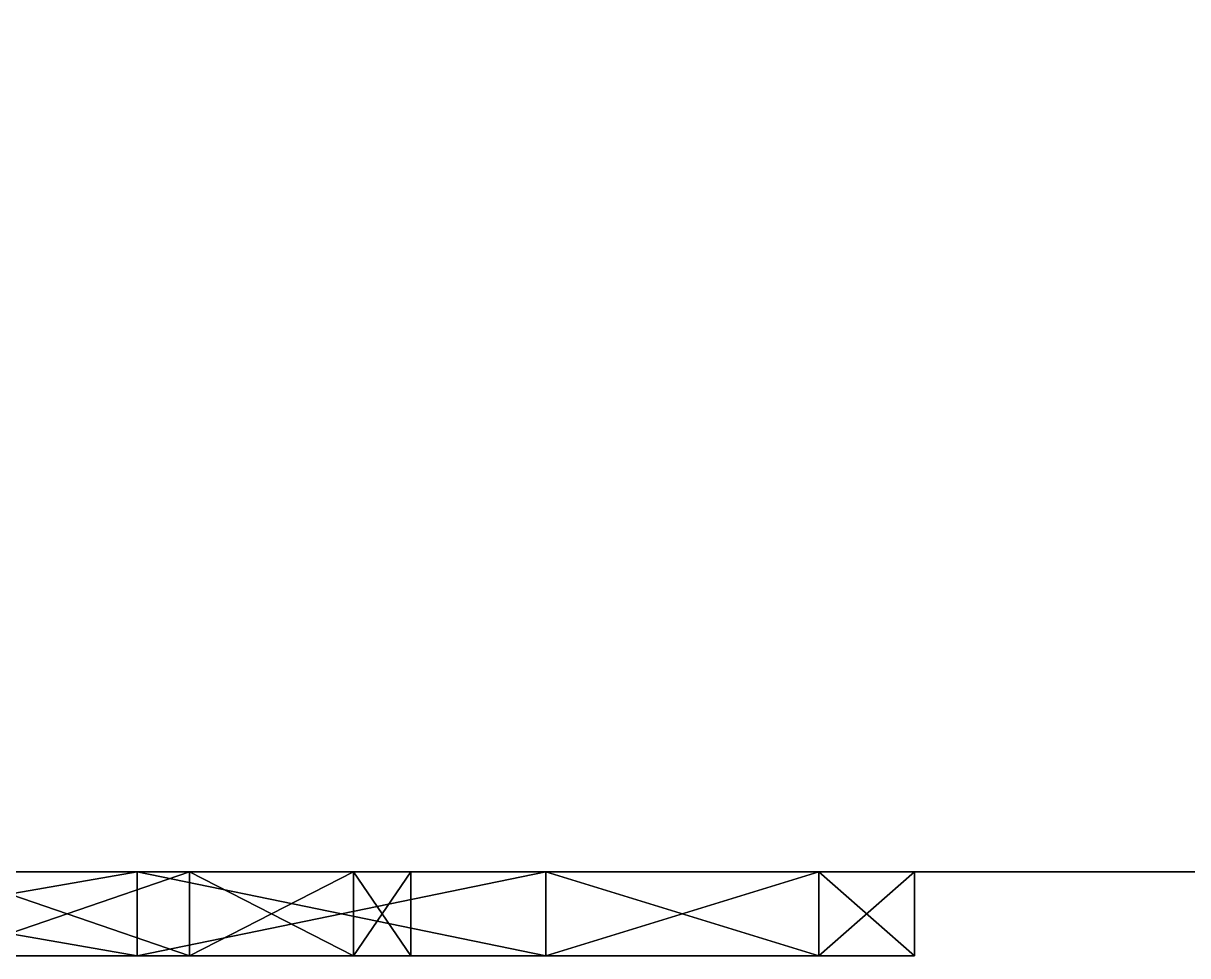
# Model space of a CAD drawing. Extents: x -3.3 to 26.7, y -2 to 14.5.
# Drawn here: x 20.133 to 20.826, y -0.55 to 0.005 of the extents above; entities that cross this region are included whole.
import ezdxf

# ---------------------------------------------------------------- set-up
doc = ezdxf.new("R2010")
doc.units = 0
doc.layers.add('UB3D', color=1, linetype='CONTINUOUS')

msp = doc.modelspace()

# ---------------------------------------------------------------- linework, layer by layer
at = {"layer": 'UB3D', "color": 94}
for points in [[(-3.302, 0.5, -28.702), (26.698, 0.5, -28.702), (26.698, -0.5, -28.702), (-3.302, -0.5, -28.702)], [(26.698, 0.5, 1.298), (-3.302, 0.5, 1.298), (-3.302, -0.5, 1.298), (26.698, -0.5, 1.298)], [(-3.302, -0.5, 1.298), (26.698, -0.5, 1.298), (26.698, -0.5, -28.702)], [(-3.302, -0.5, 1.298), (26.698, -0.5, -28.702), (-3.302, -0.5, -28.702)]]:
    msp.add_3dface(points, dxfattribs=at)
at = {"layer": 'UB3D', "color": 253}
for points in [[(19.9136, -0.5, -14.8916), (20.200612, -0.5, -14.94869), (19.9136, -0.55, -14.8916)], [(20.200612, -0.5, -14.94869), (19.9136, -0.55, -14.8916), (20.200612, -0.55, -14.94869)], [(19.9136, -0.55, -14.8916), (20.200612, -0.55, -14.94869), (19.9136, -0.5, -14.8916)], [(20.200612, -0.55, -14.94869), (19.9136, -0.5, -14.8916), (20.200612, -0.5, -14.94869)], [(20.200612, -0.5, -16.334509), (19.9136, -0.5, -16.3916), (20.200612, -0.55, -16.334509)], [(19.9136, -0.5, -16.3916), (20.200612, -0.55, -16.334509), (19.9136, -0.55, -16.3916)], [(20.200612, -0.55, -16.334509), (19.9136, -0.55, -16.3916), (20.200612, -0.5, -16.334509)], [(19.9136, -0.55, -16.3916), (20.200612, -0.5, -16.334509), (19.9136, -0.5, -16.3916)], [(19.9136, -0.5, -1.8916), (20.200612, -0.5, -1.94869), (19.9136, -0.55, -1.8916)], [(20.200612, -0.5, -1.94869), (19.9136, -0.55, -1.8916), (20.200612, -0.55, -1.94869)], [(19.9136, -0.55, -1.8916), (20.200612, -0.55, -1.94869), (19.9136, -0.5, -1.8916)], [(20.200612, -0.55, -1.94869), (19.9136, -0.5, -1.8916), (20.200612, -0.5, -1.94869)], [(20.200612, -0.5, -3.334509), (19.9136, -0.5, -3.3916), (20.200612, -0.55, -3.334509)], [(19.9136, -0.5, -3.3916), (20.200612, -0.55, -3.334509), (19.9136, -0.55, -3.3916)], [(20.200612, -0.55, -3.334509), (19.9136, -0.55, -3.3916), (20.200612, -0.5, -3.334509)], [(19.9136, -0.55, -3.3916), (20.200612, -0.5, -3.334509), (19.9136, -0.5, -3.3916)], [(20.085807, -0.5, -15.225854), (20.231798, -0.5, -15.323401), (20.085807, -0.55, -15.225854)], [(20.231798, -0.5, -15.323401), (20.085807, -0.55, -15.225854), (20.231798, -0.55, -15.323401)], [(20.085807, -0.55, -15.225854), (20.231798, -0.55, -15.323401), (20.085807, -0.5, -15.225854)], [(20.231798, -0.55, -15.323401), (20.085807, -0.5, -15.225854), (20.231798, -0.5, -15.323401)], [(20.231798, -0.5, -15.959798), (20.085807, -0.5, -16.057345), (20.231798, -0.55, -15.959798)], [(20.085807, -0.5, -16.057345), (20.231798, -0.55, -15.959798), (20.085807, -0.55, -16.057345)], [(20.231798, -0.55, -15.959798), (20.085807, -0.55, -16.057345), (20.231798, -0.5, -15.959798)], [(20.085807, -0.55, -16.057345), (20.231798, -0.5, -15.959798), (20.085807, -0.5, -16.057345)], [(20.085807, -0.5, -2.225854), (20.231798, -0.5, -2.323401), (20.085807, -0.55, -2.225854)], [(20.231798, -0.5, -2.323401), (20.085807, -0.55, -2.225854), (20.231798, -0.55, -2.323401)], [(20.085807, -0.55, -2.225854), (20.231798, -0.55, -2.323401), (20.085807, -0.5, -2.225854)], [(20.231798, -0.55, -2.323401), (20.085807, -0.5, -2.225854), (20.231798, -0.5, -2.323401)], [(20.231798, -0.5, -2.959798), (20.085807, -0.5, -3.057345), (20.231798, -0.55, -2.959798)], [(20.085807, -0.5, -3.057345), (20.231798, -0.55, -2.959798), (20.085807, -0.55, -3.057345)], [(20.231798, -0.55, -2.959798), (20.085807, -0.55, -3.057345), (20.231798, -0.5, -2.959798)], [(20.085807, -0.55, -3.057345), (20.231798, -0.5, -2.959798), (20.085807, -0.5, -3.057345)], [(20.200612, -0.5, -14.94869), (20.44393, -0.5, -15.111269), (20.200612, -0.55, -14.94869)], [(20.44393, -0.5, -15.111269), (20.200612, -0.55, -14.94869), (20.44393, -0.55, -15.111269)], [(20.200612, -0.55, -14.94869), (20.44393, -0.55, -15.111269), (20.200612, -0.5, -14.94869)], [(20.44393, -0.55, -15.111269), (20.200612, -0.5, -14.94869), (20.44393, -0.5, -15.111269)], [(20.44393, -0.5, -16.17193), (20.200612, -0.5, -16.334509), (20.44393, -0.55, -16.17193)], [(20.200612, -0.5, -16.334509), (20.44393, -0.55, -16.17193), (20.200612, -0.55, -16.334509)], [(20.44393, -0.55, -16.17193), (20.200612, -0.55, -16.334509), (20.44393, -0.5, -16.17193)], [(20.200612, -0.55, -16.334509), (20.44393, -0.5, -16.17193), (20.200612, -0.5, -16.334509)], [(20.200612, -0.5, -1.94869), (20.44393, -0.5, -2.111269), (20.200612, -0.55, -1.94869)], [(20.44393, -0.5, -2.111269), (20.200612, -0.55, -1.94869), (20.44393, -0.55, -2.111269)], [(20.200612, -0.55, -1.94869), (20.44393, -0.55, -2.111269), (20.200612, -0.5, -1.94869)], [(20.44393, -0.55, -2.111269), (20.200612, -0.5, -1.94869), (20.44393, -0.5, -2.111269)], [(20.44393, -0.5, -3.17193), (20.200612, -0.5, -3.334509), (20.44393, -0.55, -3.17193)], [(20.200612, -0.5, -3.334509), (20.44393, -0.55, -3.17193), (20.200612, -0.55, -3.334509)], [(20.44393, -0.55, -3.17193), (20.200612, -0.55, -3.334509), (20.44393, -0.5, -3.17193)], [(20.200612, -0.55, -3.334509), (20.44393, -0.5, -3.17193), (20.200612, -0.5, -3.334509)], [(20.231798, -0.5, -15.323401), (20.329345, -0.5, -15.469392), (20.231798, -0.55, -15.323401)], [(20.329345, -0.5, -15.469392), (20.231798, -0.55, -15.323401), (20.329345, -0.55, -15.469392)], [(20.231798, -0.55, -15.323401), (20.329345, -0.55, -15.469392), (20.231798, -0.5, -15.323401)], [(20.329345, -0.55, -15.469392), (20.231798, -0.5, -15.323401), (20.329345, -0.5, -15.469392)], [(20.329345, -0.5, -15.813807), (20.231798, -0.5, -15.959798), (20.329345, -0.55, -15.813807)], [(20.231798, -0.5, -15.959798), (20.329345, -0.55, -15.813807), (20.231798, -0.55, -15.959798)], [(20.329345, -0.55, -15.813807), (20.231798, -0.55, -15.959798), (20.329345, -0.5, -15.813807)], [(20.231798, -0.55, -15.959798), (20.329345, -0.5, -15.813807), (20.231798, -0.5, -15.959798)], [(20.231798, -0.5, -2.323401), (20.329345, -0.5, -2.469392), (20.231798, -0.55, -2.323401)], [(20.329345, -0.5, -2.469392), (20.231798, -0.55, -2.323401), (20.329345, -0.55, -2.469392)], [(20.231798, -0.55, -2.323401), (20.329345, -0.55, -2.469392), (20.231798, -0.5, -2.323401)], [(20.329345, -0.55, -2.469392), (20.231798, -0.5, -2.323401), (20.329345, -0.5, -2.469392)], [(20.329345, -0.5, -2.813807), (20.231798, -0.5, -2.959798), (20.329345, -0.55, -2.813807)], [(20.231798, -0.5, -2.959798), (20.329345, -0.55, -2.813807), (20.231798, -0.55, -2.959798)], [(20.329345, -0.55, -2.813807), (20.231798, -0.55, -2.959798), (20.329345, -0.5, -2.813807)], [(20.231798, -0.55, -2.959798), (20.329345, -0.5, -2.813807), (20.231798, -0.5, -2.959798)], [(20.3636, -0.5, -15.6416), (20.329345, -0.5, -15.813807), (20.3636, -0.55, -15.6416)], [(20.329345, -0.5, -15.813807), (20.3636, -0.55, -15.6416), (20.329345, -0.55, -15.813807)], [(20.3636, -0.55, -15.6416), (20.329345, -0.55, -15.813807), (20.3636, -0.5, -15.6416)], [(20.329345, -0.55, -15.813807), (20.3636, -0.5, -15.6416), (20.329345, -0.5, -15.813807)], [(20.329345, -0.5, -15.469392), (20.3636, -0.5, -15.6416), (20.329345, -0.55, -15.469392)], [(20.3636, -0.5, -15.6416), (20.329345, -0.55, -15.469392), (20.3636, -0.55, -15.6416)], [(20.329345, -0.55, -15.469392), (20.3636, -0.55, -15.6416), (20.329345, -0.5, -15.469392)], [(20.3636, -0.55, -15.6416), (20.329345, -0.5, -15.469392), (20.3636, -0.5, -15.6416)], [(20.3636, -0.5, -2.6416), (20.329345, -0.5, -2.813807), (20.3636, -0.55, -2.6416)], [(20.329345, -0.5, -2.813807), (20.3636, -0.55, -2.6416), (20.329345, -0.55, -2.813807)], [(20.3636, -0.55, -2.6416), (20.329345, -0.55, -2.813807), (20.3636, -0.5, -2.6416)], [(20.329345, -0.55, -2.813807), (20.3636, -0.5, -2.6416), (20.329345, -0.5, -2.813807)], [(20.329345, -0.5, -2.469392), (20.3636, -0.5, -2.6416), (20.329345, -0.55, -2.469392)], [(20.3636, -0.5, -2.6416), (20.329345, -0.55, -2.469392), (20.3636, -0.55, -2.6416)], [(20.329345, -0.55, -2.469392), (20.3636, -0.55, -2.6416), (20.329345, -0.5, -2.469392)], [(20.3636, -0.55, -2.6416), (20.329345, -0.5, -2.469392), (20.3636, -0.5, -2.6416)], [(20.44393, -0.5, -15.111269), (20.606509, -0.5, -15.354587), (20.44393, -0.55, -15.111269)], [(20.606509, -0.5, -15.354587), (20.44393, -0.55, -15.111269), (20.606509, -0.55, -15.354587)], [(20.44393, -0.55, -15.111269), (20.606509, -0.55, -15.354587), (20.44393, -0.5, -15.111269)], [(20.606509, -0.55, -15.354587), (20.44393, -0.5, -15.111269), (20.606509, -0.5, -15.354587)], [(20.606509, -0.5, -15.928612), (20.44393, -0.5, -16.17193), (20.606509, -0.55, -15.928612)], [(20.44393, -0.5, -16.17193), (20.606509, -0.55, -15.928612), (20.44393, -0.55, -16.17193)], [(20.606509, -0.55, -15.928612), (20.44393, -0.55, -16.17193), (20.606509, -0.5, -15.928612)], [(20.44393, -0.55, -16.17193), (20.606509, -0.5, -15.928612), (20.44393, -0.5, -16.17193)], [(20.44393, -0.5, -2.111269), (20.606509, -0.5, -2.354587), (20.44393, -0.55, -2.111269)], [(20.606509, -0.5, -2.354587), (20.44393, -0.55, -2.111269), (20.606509, -0.55, -2.354587)], [(20.44393, -0.55, -2.111269), (20.606509, -0.55, -2.354587), (20.44393, -0.5, -2.111269)], [(20.606509, -0.55, -2.354587), (20.44393, -0.5, -2.111269), (20.606509, -0.5, -2.354587)], [(20.606509, -0.5, -2.928612), (20.44393, -0.5, -3.17193), (20.606509, -0.55, -2.928612)], [(20.44393, -0.5, -3.17193), (20.606509, -0.55, -2.928612), (20.44393, -0.55, -3.17193)], [(20.606509, -0.55, -2.928612), (20.44393, -0.55, -3.17193), (20.606509, -0.5, -2.928612)], [(20.44393, -0.55, -3.17193), (20.606509, -0.5, -2.928612), (20.44393, -0.5, -3.17193)], [(20.6636, -0.5, -15.6416), (20.606509, -0.5, -15.928612), (20.6636, -0.55, -15.6416)], [(20.606509, -0.5, -15.928612), (20.6636, -0.55, -15.6416), (20.606509, -0.55, -15.928612)], [(20.6636, -0.55, -15.6416), (20.606509, -0.55, -15.928612), (20.6636, -0.5, -15.6416)], [(20.606509, -0.55, -15.928612), (20.6636, -0.5, -15.6416), (20.606509, -0.5, -15.928612)], [(20.606509, -0.5, -15.354587), (20.6636, -0.5, -15.6416), (20.606509, -0.55, -15.354587)], [(20.6636, -0.5, -15.6416), (20.606509, -0.55, -15.354587), (20.6636, -0.55, -15.6416)], [(20.606509, -0.55, -15.354587), (20.6636, -0.55, -15.6416), (20.606509, -0.5, -15.354587)], [(20.6636, -0.55, -15.6416), (20.606509, -0.5, -15.354587), (20.6636, -0.5, -15.6416)], [(20.6636, -0.5, -2.6416), (20.606509, -0.5, -2.928612), (20.6636, -0.55, -2.6416)], [(20.606509, -0.5, -2.928612), (20.6636, -0.55, -2.6416), (20.606509, -0.55, -2.928612)], [(20.6636, -0.55, -2.6416), (20.606509, -0.55, -2.928612), (20.6636, -0.5, -2.6416)], [(20.606509, -0.55, -2.928612), (20.6636, -0.5, -2.6416), (20.606509, -0.5, -2.928612)], [(20.606509, -0.5, -2.354587), (20.6636, -0.5, -2.6416), (20.606509, -0.55, -2.354587)], [(20.6636, -0.5, -2.6416), (20.606509, -0.55, -2.354587), (20.6636, -0.55, -2.6416)], [(20.606509, -0.55, -2.354587), (20.6636, -0.55, -2.6416), (20.606509, -0.5, -2.354587)], [(20.6636, -0.55, -2.6416), (20.606509, -0.5, -2.354587), (20.6636, -0.5, -2.6416)], [(19.38327, -0.55, -15.11127), (20.493358, -0.55, -15.165805), (19.333842, -0.55, -15.165805)], [(20.493358, -0.55, -15.165805), (19.333842, -0.55, -15.165805), (19.9136, -0.55, -15.1916)], [(19.38327, -0.55, -16.17193), (20.44393, -0.55, -16.17193), (19.333842, -0.55, -16.117395)], [(20.44393, -0.55, -16.17193), (19.333842, -0.55, -16.117395), (20.493358, -0.55, -16.117395)], [(19.333842, -0.55, -16.117395), (20.493358, -0.55, -16.117395), (19.9136, -0.55, -16.0916)], [(19.38327, -0.55, -2.11127), (20.493358, -0.55, -2.165805), (19.333842, -0.55, -2.165805)], [(20.493358, -0.55, -2.165805), (19.333842, -0.55, -2.165805), (19.9136, -0.55, -2.1916)], [(19.38327, -0.55, -3.17193), (20.44393, -0.55, -3.17193), (19.333842, -0.55, -3.117395)], [(20.44393, -0.55, -3.17193), (19.333842, -0.55, -3.117395), (20.493358, -0.55, -3.117395)], [(19.333842, -0.55, -3.117395), (20.493358, -0.55, -3.117395), (19.9136, -0.55, -3.0916)], [(19.437805, -0.55, -15.061842), (20.44393, -0.55, -15.11127), (19.38327, -0.55, -15.11127)], [(20.44393, -0.55, -15.11127), (19.38327, -0.55, -15.11127), (20.493358, -0.55, -15.165805)], [(19.437805, -0.55, -16.221358), (20.389395, -0.55, -16.221358), (19.38327, -0.55, -16.17193)], [(20.389395, -0.55, -16.221358), (19.38327, -0.55, -16.17193), (20.44393, -0.55, -16.17193)], [(19.437805, -0.55, -2.061842), (20.44393, -0.55, -2.11127), (19.38327, -0.55, -2.11127)], [(20.44393, -0.55, -2.11127), (19.38327, -0.55, -2.11127), (20.493358, -0.55, -2.165805)], [(19.437805, -0.55, -3.221358), (20.389395, -0.55, -3.221358), (19.38327, -0.55, -3.17193)], [(20.389395, -0.55, -3.221358), (19.38327, -0.55, -3.17193), (20.44393, -0.55, -3.17193)], [(19.496922, -0.55, -15.017998), (20.389395, -0.55, -15.061842), (19.437805, -0.55, -15.061842)], [(20.389395, -0.55, -15.061842), (19.437805, -0.55, -15.061842), (20.44393, -0.55, -15.11127)], [(19.496922, -0.55, -16.265202), (20.330278, -0.55, -16.265202), (19.437805, -0.55, -16.221358)], [(20.330278, -0.55, -16.265202), (19.437805, -0.55, -16.221358), (20.389395, -0.55, -16.221358)], [(19.496922, -0.55, -2.017998), (20.389395, -0.55, -2.061842), (19.437805, -0.55, -2.061842)], [(20.389395, -0.55, -2.061842), (19.437805, -0.55, -2.061842), (20.44393, -0.55, -2.11127)], [(19.496922, -0.55, -3.265202), (20.330278, -0.55, -3.265202), (19.437805, -0.55, -3.221358)], [(20.330278, -0.55, -3.265202), (19.437805, -0.55, -3.221358), (20.389395, -0.55, -3.221358)], [(19.560052, -0.55, -14.980159), (20.330278, -0.55, -15.017998), (19.496922, -0.55, -15.017998)], [(20.330278, -0.55, -15.017998), (19.496922, -0.55, -15.017998), (20.389395, -0.55, -15.061842)], [(19.560052, -0.55, -16.303041), (20.267148, -0.55, -16.303041), (19.496922, -0.55, -16.265202)], [(20.267148, -0.55, -16.303041), (19.496922, -0.55, -16.265202), (20.330278, -0.55, -16.265202)], [(19.560052, -0.55, -1.980159), (20.330278, -0.55, -2.017998), (19.496922, -0.55, -2.017998)], [(20.330278, -0.55, -2.017998), (19.496922, -0.55, -2.017998), (20.389395, -0.55, -2.061842)], [(19.560052, -0.55, -3.303041), (20.267148, -0.55, -3.303041), (19.496922, -0.55, -3.265202)], [(20.267148, -0.55, -3.303041), (19.496922, -0.55, -3.265202), (20.330278, -0.55, -3.265202)], [(19.626587, -0.55, -14.94869), (20.267148, -0.55, -14.980159), (19.560052, -0.55, -14.980159)], [(20.267148, -0.55, -14.980159), (19.560052, -0.55, -14.980159), (20.330278, -0.55, -15.017998)], [(19.626587, -0.55, -16.33451), (20.200613, -0.55, -16.33451), (19.560052, -0.55, -16.303041)], [(20.200613, -0.55, -16.33451), (19.560052, -0.55, -16.303041), (20.267148, -0.55, -16.303041)], [(19.626587, -0.55, -1.94869), (20.267148, -0.55, -1.980159), (19.560052, -0.55, -1.980159)], [(20.267148, -0.55, -1.980159), (19.560052, -0.55, -1.980159), (20.330278, -0.55, -2.017998)], [(19.626587, -0.55, -3.33451), (20.200613, -0.55, -3.33451), (19.560052, -0.55, -3.303041)], [(20.200613, -0.55, -3.33451), (19.560052, -0.55, -3.303041), (20.267148, -0.55, -3.303041)], [(19.695886, -0.55, -14.923895), (20.200613, -0.55, -14.94869), (19.626587, -0.55, -14.94869)], [(20.200613, -0.55, -14.94869), (19.626587, -0.55, -14.94869), (20.267148, -0.55, -14.980159)], [(20.131314, -0.55, -16.359305), (19.626587, -0.55, -16.33451), (20.200613, -0.55, -16.33451)], [(19.695886, -0.55, -1.923895), (20.200613, -0.55, -1.94869), (19.626587, -0.55, -1.94869)], [(20.200613, -0.55, -1.94869), (19.626587, -0.55, -1.94869), (20.267148, -0.55, -1.980159)], [(20.131314, -0.55, -3.359305), (19.626587, -0.55, -3.33451), (20.200613, -0.55, -3.33451)], [(20.131314, -0.55, -14.923895), (19.695886, -0.55, -14.923895), (20.200613, -0.55, -14.94869)], [(20.131314, -0.55, -1.923895), (19.695886, -0.55, -1.923895), (20.200613, -0.55, -1.94869)], [(20.493358, -0.55, -15.165805), (19.957708, -0.55, -15.193767), (19.9136, -0.55, -15.1916)], [(20.493358, -0.55, -16.117395), (19.9136, -0.55, -16.0916), (19.957708, -0.55, -16.089433)], [(20.493358, -0.55, -2.165805), (19.957708, -0.55, -2.193767), (19.9136, -0.55, -2.1916)], [(20.493358, -0.55, -3.117395), (19.9136, -0.55, -3.0916), (19.957708, -0.55, -3.089433)], [(20.493358, -0.55, -15.165805), (20.001391, -0.55, -15.200247), (19.957708, -0.55, -15.193767)], [(20.537202, -0.55, -16.058278), (20.493358, -0.55, -16.117395), (19.957708, -0.55, -16.089433)], [(20.537202, -0.55, -16.058278), (19.957708, -0.55, -16.089433), (20.001391, -0.55, -16.082953)], [(20.493358, -0.55, -2.165805), (20.001391, -0.55, -2.200247), (19.957708, -0.55, -2.193767)], [(20.537202, -0.55, -3.058278), (20.493358, -0.55, -3.117395), (19.957708, -0.55, -3.089433)], [(20.537202, -0.55, -3.058278), (19.957708, -0.55, -3.089433), (20.001391, -0.55, -3.082953)], [(20.493358, -0.55, -15.165805), (20.044228, -0.55, -15.210977), (20.001391, -0.55, -15.200247)], [(20.537202, -0.55, -16.058278), (20.001391, -0.55, -16.082953), (20.044228, -0.55, -16.072223)], [(20.493358, -0.55, -2.165805), (20.044228, -0.55, -2.210977), (20.001391, -0.55, -2.200247)], [(20.537202, -0.55, -3.058278), (20.001391, -0.55, -3.082953), (20.044228, -0.55, -3.072223)], [(20.493358, -0.55, -15.165805), (20.537202, -0.55, -15.224922), (20.044228, -0.55, -15.210977)], [(20.537202, -0.55, -15.224922), (20.085808, -0.55, -15.225854), (20.044228, -0.55, -15.210977)], [(20.537202, -0.55, -16.058278), (20.044228, -0.55, -16.072223), (20.085808, -0.55, -16.057346)], [(20.493358, -0.55, -2.165805), (20.537202, -0.55, -2.224922), (20.044228, -0.55, -2.210977)], [(20.537202, -0.55, -2.224922), (20.085808, -0.55, -2.225854), (20.044228, -0.55, -2.210977)], [(20.537202, -0.55, -3.058278), (20.044228, -0.55, -3.072223), (20.085808, -0.55, -3.057346)], [(20.537202, -0.55, -15.224922), (20.125729, -0.55, -15.244735), (20.085808, -0.55, -15.225854)], [(20.575041, -0.55, -15.995148), (20.537202, -0.55, -16.058278), (20.085808, -0.55, -16.057346)], [(20.575041, -0.55, -15.995148), (20.085808, -0.55, -16.057346), (20.125729, -0.55, -16.038465)], [(20.537202, -0.55, -2.224922), (20.125729, -0.55, -2.244735), (20.085808, -0.55, -2.225854)], [(20.575041, -0.55, -2.995148), (20.537202, -0.55, -3.058278), (20.085808, -0.55, -3.057346)], [(20.575041, -0.55, -2.995148), (20.085808, -0.55, -3.057346), (20.125729, -0.55, -3.038465)], [(20.537202, -0.55, -15.224922), (20.163607, -0.55, -15.267439), (20.125729, -0.55, -15.244735)], [(20.575041, -0.55, -15.995148), (20.125729, -0.55, -16.038465), (20.163607, -0.55, -16.015761)], [(20.537202, -0.55, -2.224922), (20.163607, -0.55, -2.267439), (20.125729, -0.55, -2.244735)], [(20.575041, -0.55, -2.995148), (20.125729, -0.55, -3.038465), (20.163607, -0.55, -3.015761)], [(20.537202, -0.55, -15.224922), (20.575041, -0.55, -15.288052), (20.163607, -0.55, -15.267439)], [(20.575041, -0.55, -15.288052), (20.199077, -0.55, -15.293745), (20.163607, -0.55, -15.267439)], [(20.575041, -0.55, -15.995148), (20.163607, -0.55, -16.015761), (20.199077, -0.55, -15.989455)], [(20.537202, -0.55, -2.224922), (20.575041, -0.55, -2.288052), (20.163607, -0.55, -2.267439)], [(20.575041, -0.55, -2.288052), (20.199077, -0.55, -2.293745), (20.163607, -0.55, -2.267439)], [(20.575041, -0.55, -2.995148), (20.163607, -0.55, -3.015761), (20.199077, -0.55, -2.989455)], [(20.231798, -0.55, -15.323402), (20.575041, -0.55, -15.288052), (20.199077, -0.55, -15.293745)], [(20.60651, -0.55, -15.928613), (20.575041, -0.55, -15.995148), (20.199077, -0.55, -15.989455)], [(20.60651, -0.55, -15.928613), (20.199077, -0.55, -15.989455), (20.231798, -0.55, -15.959798)], [(20.231798, -0.55, -2.323402), (20.575041, -0.55, -2.288052), (20.199077, -0.55, -2.293745)], [(20.60651, -0.55, -2.928613), (20.575041, -0.55, -2.995148), (20.199077, -0.55, -2.989455)], [(20.60651, -0.55, -2.928613), (20.199077, -0.55, -2.989455), (20.231798, -0.55, -2.959798)], [(20.261455, -0.55, -15.356123), (20.60651, -0.55, -15.354587), (20.231798, -0.55, -15.323402)], [(20.60651, -0.55, -15.354587), (20.231798, -0.55, -15.323402), (20.575041, -0.55, -15.288052)], [(20.60651, -0.55, -15.928613), (20.231798, -0.55, -15.959798), (20.261455, -0.55, -15.927077)], [(20.261455, -0.55, -2.356123), (20.60651, -0.55, -2.354587), (20.231798, -0.55, -2.323402)], [(20.60651, -0.55, -2.354587), (20.231798, -0.55, -2.323402), (20.575041, -0.55, -2.288052)], [(20.60651, -0.55, -2.928613), (20.231798, -0.55, -2.959798), (20.261455, -0.55, -2.927077)], [(20.287761, -0.55, -15.391593), (20.261455, -0.55, -15.356123), (20.60651, -0.55, -15.354587)], [(20.261455, -0.55, -15.927077), (20.287761, -0.55, -15.891607), (20.631305, -0.55, -15.859314)], [(20.60651, -0.55, -15.928613), (20.261455, -0.55, -15.927077), (20.631305, -0.55, -15.859314)], [(20.287761, -0.55, -2.391593), (20.261455, -0.55, -2.356123), (20.60651, -0.55, -2.354587)], [(20.261455, -0.55, -2.927077), (20.287761, -0.55, -2.891607), (20.631305, -0.55, -2.859314)], [(20.60651, -0.55, -2.928613), (20.261455, -0.55, -2.927077), (20.631305, -0.55, -2.859314)], [(20.631305, -0.55, -15.423886), (20.310465, -0.55, -15.429471), (20.287761, -0.55, -15.391593)], [(20.631305, -0.55, -15.423886), (20.287761, -0.55, -15.391593), (20.60651, -0.55, -15.354587)], [(20.287761, -0.55, -15.891607), (20.631305, -0.55, -15.859314), (20.310465, -0.55, -15.853729)], [(20.631305, -0.55, -2.423886), (20.310465, -0.55, -2.429471), (20.287761, -0.55, -2.391593)], [(20.631305, -0.55, -2.423886), (20.287761, -0.55, -2.391593), (20.60651, -0.55, -2.354587)], [(20.287761, -0.55, -2.891607), (20.631305, -0.55, -2.859314), (20.310465, -0.55, -2.853729)], [(20.631305, -0.55, -15.423886), (20.329346, -0.55, -15.469392), (20.310465, -0.55, -15.429471)], [(20.631305, -0.55, -15.859314), (20.310465, -0.55, -15.853729), (20.649189, -0.55, -15.787918)], [(20.310465, -0.55, -15.853729), (20.649189, -0.55, -15.787918), (20.329346, -0.55, -15.813808)], [(20.631305, -0.55, -2.423886), (20.329346, -0.55, -2.469392), (20.310465, -0.55, -2.429471)], [(20.631305, -0.55, -2.859314), (20.310465, -0.55, -2.853729), (20.649189, -0.55, -2.787918)], [(20.310465, -0.55, -2.853729), (20.649189, -0.55, -2.787918), (20.329346, -0.55, -2.813808)], [(20.631305, -0.55, -15.423886), (20.649189, -0.55, -15.495282), (20.329346, -0.55, -15.469392)], [(20.649189, -0.55, -15.495282), (20.344223, -0.55, -15.510972), (20.329346, -0.55, -15.469392)], [(20.649189, -0.55, -15.787918), (20.329346, -0.55, -15.813808), (20.344223, -0.55, -15.772228)], [(20.631305, -0.55, -2.423886), (20.649189, -0.55, -2.495282), (20.329346, -0.55, -2.469392)], [(20.649189, -0.55, -2.495282), (20.344223, -0.55, -2.510972), (20.329346, -0.55, -2.469392)], [(20.649189, -0.55, -2.787918), (20.329346, -0.55, -2.813808), (20.344223, -0.55, -2.772228)], [(20.354953, -0.55, -15.553809), (20.649189, -0.55, -15.495282), (20.344223, -0.55, -15.510972)], [(20.659989, -0.55, -15.715113), (20.649189, -0.55, -15.787918), (20.344223, -0.55, -15.772228)], [(20.659989, -0.55, -15.715113), (20.344223, -0.55, -15.772228), (20.354953, -0.55, -15.729391)], [(20.354953, -0.55, -2.553809), (20.649189, -0.55, -2.495282), (20.344223, -0.55, -2.510972)], [(20.659989, -0.55, -2.715113), (20.649189, -0.55, -2.787918), (20.344223, -0.55, -2.772228)], [(20.659989, -0.55, -2.715113), (20.344223, -0.55, -2.772228), (20.354953, -0.55, -2.729391)], [(20.361433, -0.55, -15.597492), (20.659989, -0.55, -15.568087), (20.354953, -0.55, -15.553809)], [(20.659989, -0.55, -15.568087), (20.354953, -0.55, -15.553809), (20.649189, -0.55, -15.495282)], [(20.659989, -0.55, -15.715113), (20.354953, -0.55, -15.729391), (20.361433, -0.55, -15.685708)], [(20.361433, -0.55, -2.597492), (20.659989, -0.55, -2.568087), (20.354953, -0.55, -2.553809)], [(20.659989, -0.55, -2.568087), (20.354953, -0.55, -2.553809), (20.649189, -0.55, -2.495282)], [(20.659989, -0.55, -2.715113), (20.354953, -0.55, -2.729391), (20.361433, -0.55, -2.685708)], [(20.361433, -0.55, -15.685708), (20.3636, -0.55, -15.6416), (20.6636, -0.55, -15.6416)], [(20.3636, -0.55, -15.6416), (20.6636, -0.55, -15.6416), (20.361433, -0.55, -15.597492)], [(20.6636, -0.55, -15.6416), (20.361433, -0.55, -15.597492), (20.659989, -0.55, -15.568087)], [(20.659989, -0.55, -15.715113), (20.361433, -0.55, -15.685708), (20.6636, -0.55, -15.6416)], [(20.361433, -0.55, -2.685708), (20.3636, -0.55, -2.6416), (20.6636, -0.55, -2.6416)], [(20.3636, -0.55, -2.6416), (20.6636, -0.55, -2.6416), (20.361433, -0.55, -2.597492)], [(20.6636, -0.55, -2.6416), (20.361433, -0.55, -2.597492), (20.659989, -0.55, -2.568087)], [(20.659989, -0.55, -2.715113), (20.361433, -0.55, -2.685708), (20.6636, -0.55, -2.6416)]]:
    msp.add_3dface(points, dxfattribs=at)

doc.saveas('drawing.dxf')
